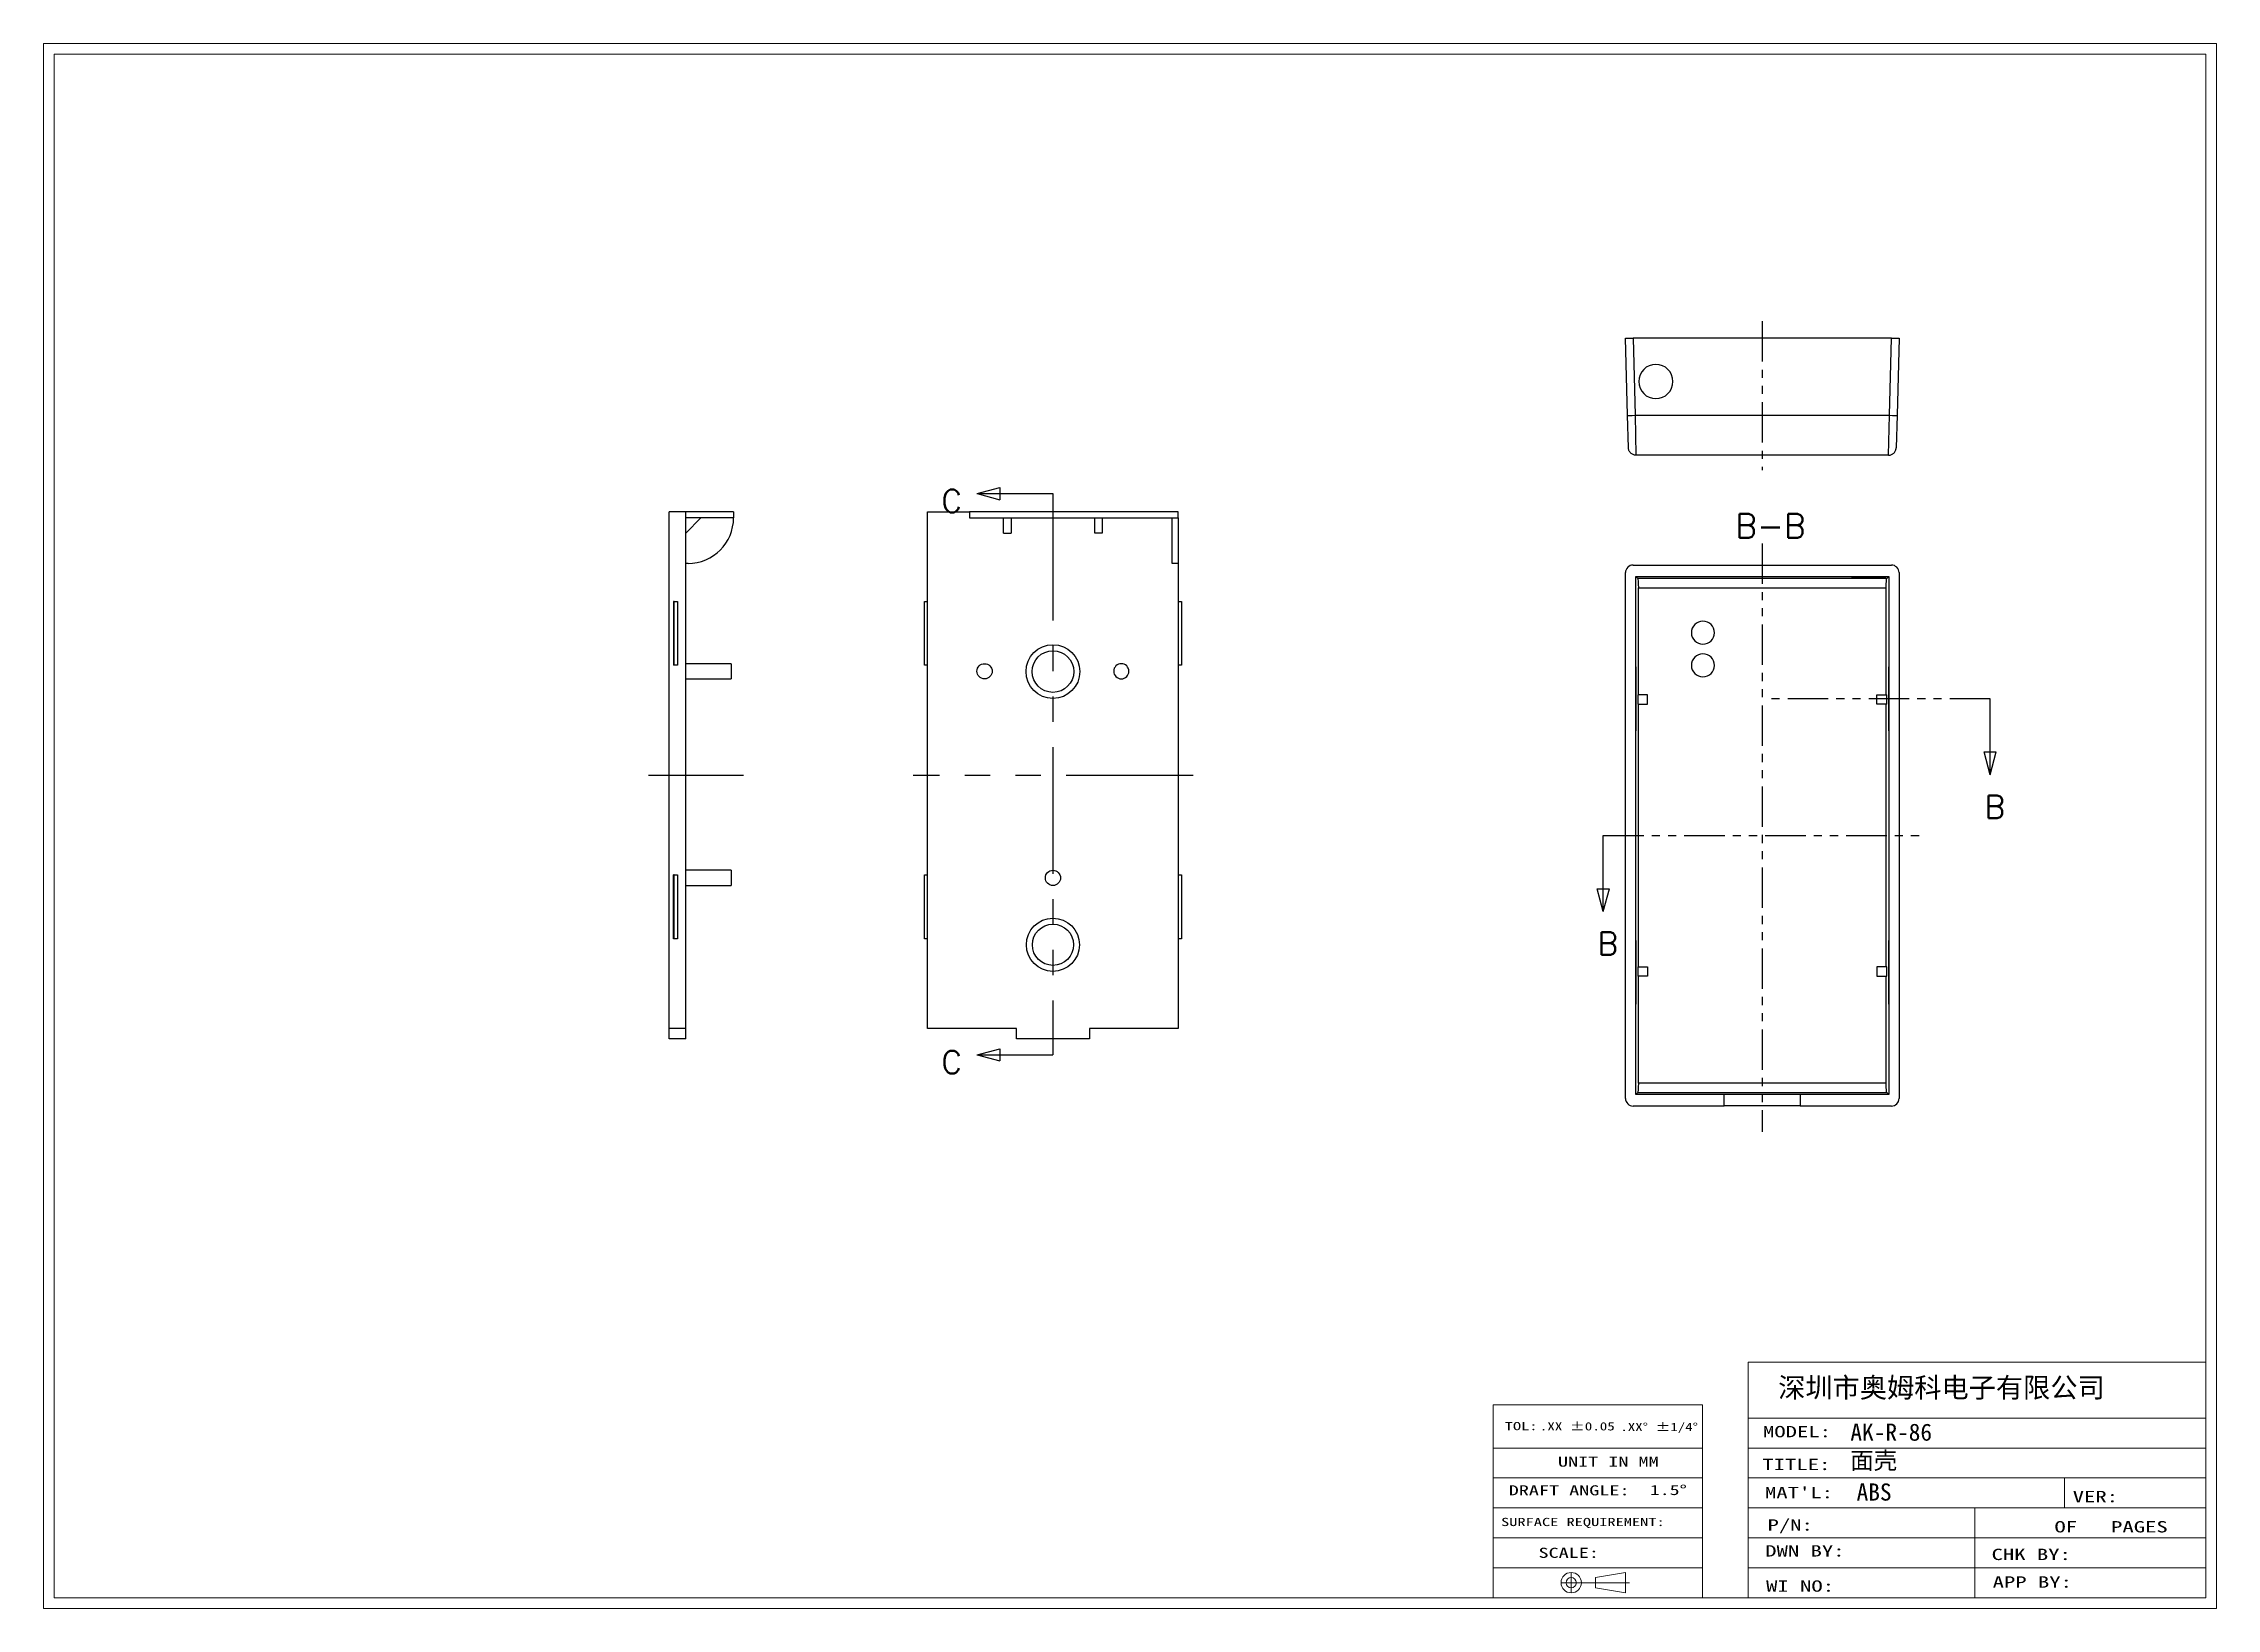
# Model space of a CAD drawing. Extents: x 58 to 344, y 595 to 801.
import ezdxf
from ezdxf.enums import TextEntityAlignment as Align

# ---------------------------------------------------------------- set-up
doc = ezdxf.new("R2010")
doc.units = 0
doc.header["$MEASUREMENT"] = 0
doc.linetypes.add('PHANTOM', pattern=[2.5, 1.25, -0.25, 0.25, -0.25, 0.25, -0.25])
for name, color, linetype in [('12', 7, 'Continuous'), ('2', 7, 'Continuous'), ('3', 7, 'Continuous'), ('TOP', 7, 'Continuous')]:
    doc.layers.add(name, color=color, linetype=linetype)
doc.styles.add('blockfont', font='simplex.shx', dxfattribs={"bigfont": 'bigfont'})

# ---------------------------------------------------------------- blocks, each defined once
blk = doc.blocks.new('ASSORTED_DRAFT3')
at = {"color": 13}
for p, q in [((253.680571, 689.717233), (255.288266, 689.717239)), ((254.484419, 686.717236, 254.484419), (253.680571, 689.717233)), ((254.484419, 686.717236, 254.484419), (255.288266, 689.717239))]:
    blk.add_line(p, q, dxfattribs=at)
blk = doc.blocks.new('ASSORTED_DRAFT4')
at = {"color": 13}
for p, q in [((313.680571, 707.717233), (315.288266, 707.717239)), ((314.484419, 704.717236, 314.484419), (313.680571, 707.717233)), ((314.484419, 704.717236, 314.484419), (315.288266, 707.717239))]:
    blk.add_line(p, q, dxfattribs=at)
blk = doc.blocks.new('ASSORTED_DRAFT5')
at = {"color": 13}
for p, q in [((456.28515, 674.79125, 456.28515), (459.285147, 675.595097)), ((459.285147, 675.595097), (459.285153, 673.987402)), ((456.28515, 674.79125, 456.28515), (459.285153, 673.987402))]:
    blk.add_line(p, q, dxfattribs=at)
blk = doc.blocks.new('ASSORTED_DRAFT6')
at = {"color": 13}
for p, q in [((456.28515, 768.1913, 456.28515), (459.285147, 768.995147)), ((456.28515, 768.1913, 456.28515), (459.285153, 767.387452)), ((459.285147, 768.995147), (459.285153, 767.387452))]:
    blk.add_line(p, q, dxfattribs=at)
blk = doc.blocks.new('*T15')
at = {"linetype": 'ByBlock', "width": 1.2}
blk.add_text('WI NO:', height=1.8, dxfattribs=at).set_placement((320.43, 5.76), (331.23, 5.76), align=Align.FIT)
blk = doc.blocks.new('*T19')
at = {"linetype": 'ByBlock', "width": 1.090909}
blk.add_text('DRAFT ANGLE:', height=1.6, dxfattribs=at).set_placement((279.54, 21.07), (298.74, 21.07), align=Align.FIT)
blk = doc.blocks.new('*T21')
at = {"linetype": 'ByBlock', "width": 1.111111}
blk.add_text('UNIT IN MM', height=1.6, dxfattribs=at).set_placement((287.36, 25.63), (303.36, 25.63), align=Align.FIT)
blk = doc.blocks.new('*T18')
at = {"linetype": 'ByBlock', "width": 1.309524}
blk.add_text('.XX %%p0.05', height=1.3, dxfattribs=at).set_placement((284.48, 31.39), (296.39, 31.39), align=Align.FIT)
blk = doc.blocks.new('*T22')
at = {"linetype": 'ByBlock', "width": 1.2}
blk.add_text('SCALE:', height=1.6, dxfattribs=at).set_placement((284.27, 11.14), (293.87, 11.14), align=Align.FIT)
blk = doc.blocks.new('*T20')
at = {"linetype": 'ByBlock', "width": 1.071429}
blk.add_text('SURFACE REQUIREMENT:', height=1.3, dxfattribs=at).set_placement((278.32, 16.19), (304.32, 16.19), align=Align.FIT)
blk = doc.blocks.new('*T17')
at = {"linetype": 'ByBlock', "width": 1.333333}
blk.add_text('TOL:', height=1.3, dxfattribs=at).set_placement((278.91, 31.43), (284.11, 31.43), align=Align.FIT)
blk = doc.blocks.new('*T23')
at = {"linetype": 'ByBlock', "width": 1.571429}
blk.add_text('1.5%%d', height=1.6, dxfattribs=at).set_placement((301.97, 21.12), (307.84, 21.12), align=Align.FIT)
blk = doc.blocks.new('*T16')
at = {"linetype": 'ByBlock', "width": 1.1875}
blk.add_text('.XX%%d %%p1/4%%d', height=1.3, dxfattribs=at).set_placement((297.28, 31.29), (309.63, 31.29), align=Align.FIT)
blk = doc.blocks.new('*T27')
at = {"linetype": 'ByBlock', "width": 1.285714}
blk.add_text('TITLE:', height=1.8, dxfattribs=at).set_placement((319.85, 25.09), (330.65, 25.09), align=Align.FIT)
blk = doc.blocks.new('*T24')
at = {"linetype": 'ByBlock', "width": 1.2}
blk.add_text('MODEL:', height=1.8, dxfattribs=at).set_placement((319.94, 30.3), (330.74, 30.3), align=Align.FIT)
blk = doc.blocks.new('*T26')
at = {"linetype": 'ByBlock', "width": 1.333333}
blk.add_text('P/N:', height=1.8, dxfattribs=at).set_placement((320.66, 15.46), (327.86, 15.46), align=Align.FIT)
blk = doc.blocks.new('*T25')
at = {"linetype": 'ByBlock', "width": 1.105263}
blk.add_text('DWN BY:', height=1.8, dxfattribs=at).set_placement((320.3, 11.35), (332.9, 11.35), align=Align.FIT)
blk = doc.blocks.new('*T28')
at = {"linetype": 'ByBlock', "width": 1.333333}
blk.add_text("MAT'L:", height=1.8, dxfattribs=at).set_placement((320.26, 20.61), (331.06, 20.61), align=Align.FIT)
blk = doc.blocks.new('*T12')
at = {"linetype": 'ByBlock', "width": 1.166667}
blk.add_text('APP BY:', height=1.8, dxfattribs=at).set_placement((356.43, 6.4), (369.03, 6.4), align=Align.FIT)
blk = doc.blocks.new('*T30')
at = {"linetype": 'ByBlock', "width": 1.034483}
blk.add_text('OF   PAGES', height=1.8, dxfattribs=at).set_placement((366.25, 15.18), (384.25, 15.18), align=Align.FIT)
blk = doc.blocks.new('*T29')
at = {"linetype": 'ByBlock', "width": 1.2}
blk.add_text('VER:', height=1.8, dxfattribs=at).set_placement((369.15, 19.98), (376.35, 19.98), align=Align.FIT)
blk = doc.blocks.new('*T14')
at = {"linetype": 'ByBlock', "width": 1.166667}
blk.add_text('CHK BY:', height=1.8, dxfattribs=at).set_placement((356.26, 10.79), (368.86, 10.79), align=Align.FIT)

msp = doc.modelspace()

# ---------------------------------------------------------------- linework, layer by layer
at = {"lineweight": 9}
for p, q in [((58.27, 800.97), (58.27, 594.97)), ((344.27, 800.97), (58.27, 800.97)), ((344.27, 800.97), (344.27, 594.97)), ((59.69, 799.55), (59.69, 596.39)), ((342.85, 799.55), (59.69, 799.55)), ((342.85, 799.55), (342.85, 596.39)), ((282.63, 627.39), (342.85, 627.39)), ((282.63, 627.39), (282.63, 596.39)), ((249.07, 621.8), (249.07, 596.39)), ((249.07, 621.8), (276.63, 621.8)), ((276.63, 621.8), (276.63, 596.39)), ((282.63, 620.04), (342.85, 620.04)), ((276.63, 616.1), (249.07, 616.1)), ((282.63, 616.1), (342.85, 616.1)), ((249.07, 612.16), (276.63, 612.16)), ((282.63, 612.16), (342.85, 612.16)), ((324.28, 608.22), (324.28, 612.16)), ((249.07, 608.22), (276.63, 608.22)), ((282.63, 608.22), (342.85, 608.22)), ((312.48, 608.22), (312.48, 596.39)), ((249.07, 604.28), (276.63, 604.28)), ((282.63, 604.28), (342.85, 604.28)), ((249.07, 600.34), (276.63, 600.34)), ((262.52, 599.06), (266.48, 599.72)), ((262.52, 599.06), (262.52, 597.71)), ((266.48, 599.72), (266.48, 597.04)), ((282.63, 600.34), (342.85, 600.34)), ((344.27, 594.97), (58.27, 594.97)), ((342.85, 596.39), (59.69, 596.39)), ((262.52, 597.71), (266.48, 597.04))]:
    msp.add_line(p, q, dxfattribs=at)
at = {"color": 3, "lineweight": 9}
for p, q in [((258, 598.38), (267.03, 598.38)), ((259.34, 599.72), (259.34, 597.04))]:
    msp.add_line(p, q, dxfattribs=at)
at = {"lineweight": 9}
for radius in [1.34, 0.676]:
    msp.add_circle((259.34, 598.38), radius, dxfattribs=at)
at = {"layer": '12', "color": 1, "linetype": 'PHANTOM', "ltscale": 4.263988}
for p, q in [((284.48, 764.43), (284.48, 744.8)), ((284.48, 735.17), (284.48, 657.7)), ((314.48, 714.72), (284.64, 714.72)), ((263.55, 696.72), (305.45, 696.72))]:
    msp.add_line(p, q, dxfattribs=at)
at = {"layer": '12', "color": 1, "linetype": 'Continuous'}
for p, q in [((181.13, 741.72), (191.13, 741.72)), ((314.48, 704.72), (314.48, 714.72)), ((263.55, 686.72), (263.55, 696.72)), ((181.13, 667.86), (191.13, 667.86))]:
    msp.add_line(p, q, dxfattribs=at)
at = {"layer": '12', "color": 1, "linetype": 'PHANTOM', "ltscale": 13.342864}
for p, q in [((191.13, 741.72), (191.13, 667.86)), ((150.42, 704.64), (137.88, 704.64)), ((209.57, 704.64), (172.72, 704.64))]:
    msp.add_line(p, q, dxfattribs=at)
at = {"layer": '2', "color": 7, "linetype": 'Continuous'}
for p, q in [((266.75, 752.04), (266.48, 762.18)), ((266.48, 762.18), (267.48, 762.18)), ((267.48, 762.18), (267.75, 752.04)), ((301.48, 762.18), (267.48, 762.18)), ((301.22, 752.04), (301.48, 762.18)), ((301.48, 762.18), (302.48, 762.18)), ((302.48, 762.18), (302.22, 752.04)), ((266.86, 747.75), (266.75, 752.04)), ((267.75, 752.04), (301.22, 752.04)), ((267.75, 752.04), (267.86, 746.78)), ((301.11, 746.78), (301.22, 752.04)), ((302.22, 752.04), (302.11, 747.75)), ((267.86, 746.78), (267.86, 746.78)), ((301.11, 746.78), (267.86, 746.78)), ((301.11, 746.78), (301.11, 746.78)), ((267.48, 732.32), (301.48, 732.32)), ((266.48, 662.12), (266.48, 731.32)), ((267.83, 662.62), (267.83, 730.82)), ((267.83, 730.82), (301.13, 730.82)), ((268.1, 730.55), (267.83, 730.82)), ((300.87, 730.55), (268.1, 730.55)), ((268.17, 729.31), (268.17, 715.22)), ((268.17, 729.31), (300.8, 729.31)), ((300.8, 715.22), (300.8, 729.31)), ((300.87, 730.55), (301.13, 730.82)), ((301.13, 730.82), (301.13, 662.62)), ((302.48, 731.32), (302.48, 662.12)), ((267.85, 718.92), (267.87, 718.92)), ((267.85, 718.92), (267.85, 710.52)), ((267.87, 710.52), (267.87, 718.92)), ((301.1, 718.92), (301.12, 718.92)), ((301.1, 718.92), (301.1, 710.52)), ((301.12, 710.52), (301.12, 718.92)), ((269.38, 715.22), (268.1, 715.22)), ((268.1, 715.22), (268.1, 714.02)), ((269.38, 714.02), (269.38, 715.22)), ((299.58, 714.02), (299.58, 715.22)), ((299.58, 715.22), (300.87, 715.22)), ((300.87, 714.02), (300.87, 715.22)), ((268.1, 714.02), (269.38, 714.02)), ((268.17, 714.02), (268.17, 679.42)), ((300.87, 714.02), (299.58, 714.02)), ((300.8, 679.42), (300.8, 714.02)), ((267.87, 710.52), (267.85, 710.52)), ((301.12, 710.52), (301.1, 710.52)), ((267.85, 682.92), (267.87, 682.92)), ((267.85, 682.92), (267.85, 674.52)), ((267.87, 674.52), (267.87, 682.92)), ((301.1, 682.92), (301.12, 682.92)), ((301.1, 682.92), (301.1, 674.52)), ((301.12, 674.52), (301.12, 682.92)), ((268.1, 679.42), (268.1, 678.22)), ((268.1, 679.42), (269.38, 679.42)), ((269.38, 678.22), (268.1, 678.22)), ((268.17, 678.22), (268.17, 664.13)), ((269.38, 679.42), (269.38, 678.22)), ((300.87, 679.42), (299.58, 679.42)), ((299.58, 679.42), (299.58, 678.22)), ((299.58, 678.22), (300.87, 678.22)), ((300.8, 664.13), (300.8, 678.22)), ((300.87, 678.22), (300.87, 679.42)), ((267.87, 674.52), (267.85, 674.52)), ((301.12, 674.52), (301.1, 674.52)), ((300.8, 664.13), (268.17, 664.13)), ((279.48, 661.12), (267.48, 661.12)), ((268.1, 662.88), (267.83, 662.62)), ((279.48, 662.62), (267.83, 662.62)), ((268.1, 662.88), (300.87, 662.88)), ((279.48, 662.68), (289.48, 662.68)), ((279.48, 662.62), (279.48, 662.68)), ((279.48, 661.12), (279.48, 662.62)), ((279.48, 661.18), (289.48, 661.18)), ((289.48, 662.68), (289.48, 662.62)), ((301.13, 662.62), (289.48, 662.62)), ((289.48, 662.62), (289.48, 661.12)), ((301.48, 661.12), (289.48, 661.12)), ((300.87, 662.88), (301.13, 662.62))]:
    msp.add_line(p, q, dxfattribs=at)
at = {"layer": '2', "color": 7, "linetype": 'Continuous', "extrusion": (0, 0, -1)}
for centre, radius in [((-270.48, 756.48), 2.25), ((-276.68, 723.42), 1.52), ((-276.68, 719.12), 1.52)]:
    msp.add_circle(centre, radius, dxfattribs=at)
at = {"layer": '2', "color": 7, "linetype": 'Continuous'}
for centre, major_axis, ratio, start_param, end_param in [((267.75, 752.06), (1, 0.026), 0.026168, 3.141593, 4.711704), ((301.22, 752.06), (-1, 0.026), 0.026168, 1.571482, 3.141593), ((267.48, 731.32), (-0.708, 0.708), 0.999315, 5.49813, 7.068241), ((301.48, 731.32), (0.708, 0.708), 0.999315, 5.49813, 7.068241), ((267.48, 662.12), (-0.708, -0.708), 0.999315, 5.49813, 7.068241), ((301.48, 662.12), (0.708, -0.708), 0.999315, 5.49813, 7.068241)]:
    msp.add_ellipse(centre, major_axis=major_axis, ratio=ratio, start_param=start_param, end_param=end_param, dxfattribs=at)
at = {"layer": '2', "color": 7, "linetype": 'Continuous', "extrusion": (0, 0, -1)}
for centre, major_axis, start_param, end_param in [((268.1, 726.55), (0, 4), 0.02618, 0.811034), ((298.48, 730.67), (-2.25, 0), 4.712389, 10.995574), ((300.87, 726.55), (0, 4), 5.472151, 6.257005), ((268.1, 666.88), (0, 4), 2.330558, 3.115413), ((300.87, 666.88), (0, 4), 3.167773, 3.952627)]:
    msp.add_ellipse(centre, major_axis=major_axis, ratio=0.026186, start_param=start_param, end_param=end_param, dxfattribs=at)
at = {"layer": '2', "color": 7, "linetype": 'Continuous'}
for points in [[(267.86, 746.78), (267.8, 746.78), (267.73, 746.79), (267.61, 746.81), (267.54, 746.83), (267.42, 746.88), (267.37, 746.91), (267.26, 746.98), (267.21, 747.02), (267.12, 747.11), (267.08, 747.16), (267, 747.26), (266.97, 747.32), (266.92, 747.44), (266.9, 747.5), (266.88, 747.59), (266.87, 747.63), (266.87, 747.69), (266.86, 747.72), (266.86, 747.75)], [(301.11, 746.78), (301.17, 746.78), (301.24, 746.79), (301.36, 746.81), (301.42, 746.83), (301.54, 746.88), (301.6, 746.91), (301.71, 746.98), (301.76, 747.02), (301.85, 747.11), (301.89, 747.16), (301.97, 747.26), (302, 747.32), (302.05, 747.44), (302.07, 747.5), (302.09, 747.59), (302.1, 747.63), (302.1, 747.69), (302.11, 747.72), (302.11, 747.75)]]:
    msp.add_open_spline(points, degree=3, knots=[0, 0, 0, 0, 0.125, 0.125, 0.25, 0.25, 0.375, 0.375, 0.5, 0.5, 0.625, 0.625, 0.75, 0.75, 0.875, 0.875, 0.9375, 0.9375, 1, 1, 1, 1], dxfattribs=at)
at = {"layer": '3', "color": 7, "linetype": 'Continuous'}
for p, q in [((140.6, 671.34), (140.6, 739.34)), ((142.8, 739.34), (140.6, 739.34)), ((149.1, 739.34), (142.8, 739.34)), ((142.8, 671.34), (142.8, 739.34)), ((149.1, 738.54), (142.8, 738.54)), ((142.8, 736.54), (144.8, 738.54)), ((149.1, 739.34), (149.1, 738.54)), ((174.63, 739.34), (180.13, 739.34)), ((174.63, 671.34), (174.63, 739.34)), ((207.63, 739.34), (180.13, 739.34)), ((180.13, 739.34), (180.13, 738.54)), ((180.13, 738.54), (206.83, 738.54)), ((184.63, 736.54), (184.63, 738.54)), ((185.63, 738.54), (185.63, 736.54)), ((196.63, 736.54), (196.63, 738.54)), ((197.63, 738.54), (197.63, 736.54)), ((206.83, 732.54), (206.83, 738.54)), ((206.83, 738.54), (207.63, 738.54)), ((207.63, 738.54), (207.63, 739.34)), ((207.63, 738.54), (207.63, 732.54)), ((184.63, 736.54), (185.63, 736.54)), ((197.63, 736.54), (196.63, 736.54)), ((143.1, 732.54), (142.8, 732.54)), ((207.63, 732.54), (206.83, 732.54)), ((207.63, 732.54), (207.63, 671.34)), ((141.2, 727.54), (141.2, 719.14)), ((141.3, 727.54), (141.2, 727.54)), ((141.3, 727.54), (141.7, 727.54)), ((141.3, 719.14), (141.3, 727.54)), ((141.7, 727.54), (141.7, 719.14)), ((174.23, 727.54), (174.63, 727.54)), ((174.23, 719.14), (174.23, 727.54)), ((207.63, 727.54), (208.03, 727.54)), ((208.03, 727.54), (208.03, 719.14)), ((141.3, 719.14), (141.2, 719.14)), ((141.7, 719.14), (141.3, 719.14)), ((148.8, 719.34), (142.8, 719.34)), ((148.8, 719.34), (148.8, 717.34)), ((174.63, 719.14), (174.23, 719.14)), ((208.03, 719.14), (207.63, 719.14)), ((142.8, 717.34), (148.8, 717.34)), ((148.8, 692.14), (142.8, 692.14)), ((148.8, 692.14), (148.8, 690.14)), ((141.3, 691.54), (141.2, 691.54)), ((141.2, 683.14), (141.2, 691.54)), ((141.3, 683.14), (141.3, 691.54)), ((141.3, 691.54), (141.7, 691.54)), ((141.7, 691.54), (141.7, 683.14)), ((142.8, 690.14), (148.8, 690.14)), ((174.23, 691.54), (174.63, 691.54)), ((174.23, 683.14), (174.23, 691.54)), ((207.63, 691.54), (208.03, 691.54)), ((208.03, 691.54), (208.03, 683.14)), ((141.3, 683.14), (141.2, 683.14)), ((141.7, 683.14), (141.3, 683.14)), ((174.63, 683.14), (174.23, 683.14)), ((208.03, 683.14), (207.63, 683.14)), ((140.6, 669.94), (140.6, 671.34)), ((142.8, 671.34), (140.6, 671.34)), ((142.8, 669.94), (140.6, 669.94)), ((142.8, 669.94), (142.8, 671.34)), ((186.33, 671.34), (174.63, 671.34)), ((186.33, 669.94), (186.33, 671.34)), ((195.93, 669.94), (186.33, 669.94)), ((195.93, 671.34), (195.93, 669.94)), ((207.63, 671.34), (195.93, 671.34))]:
    msp.add_line(p, q, dxfattribs=at)
for centre, radius in [((191.13, 718.3), 3.54), ((191.13, 718.3), 2.74), ((182.13, 718.34), 1), ((191.13, 691.14), 1), ((191.13, 682.34), 3.5), ((191.13, 682.34), 2.71)]:
    msp.add_circle(centre, radius, dxfattribs=at)
at = {"layer": '3', "color": 7, "linetype": 'Continuous', "extrusion": (0, 0, -1)}
msp.add_circle((-200.13, 718.34), 1, dxfattribs=at)
at = {"layer": '3', "color": 7, "linetype": 'Continuous'}
msp.add_arc((143.1, 738.54), 6, 270, 0, dxfattribs=at)

# ---------------------------------------------------------------- block references
at = {"lineweight": 9, "xscale": 0.8282801325528908, "yscale": 0.8282801325528908, "zscale": 0.8282801325528476}
for name in ['*T17', '*T18', '*T16', '*T24', '*T21', '*T27', '*T19', '*T23', '*T28', '*T29', '*T20', '*T26', '*T30', '*T22', '*T25', '*T14', '*T15', '*T12']:
    msp.add_blockref(name, (19.58, 592.42), dxfattribs=at)
at = {"layer": 'TOP', "color": 1, "linetype": 'Continuous'}
for name, p in [('ASSORTED_DRAFT6', (-275.15, -26.47)), ('ASSORTED_DRAFT4', (0, 0)), ('ASSORTED_DRAFT3', (9.07, 0)), ('ASSORTED_DRAFT5', (-275.15, -6.93))]:
    msp.add_blockref(name, p, dxfattribs=at)

# ---------------------------------------------------------------- texts
at = {"color": 3, "lineweight": 9, "attachment_point": 1}
for s, insert, char_height, width in [('{\\fSimSun|b0|i0|c134|p54;深圳市奥姆科电子有限公司}', (286.58, 625.37), 2.6258, 1052.8525), ('{\\f仿宋_GB2312|b0|i0|c134|p49;AK-R-86}', (296.08, 619.32), 2.2572, 22.9929), ('{\\f仿宋_GB2312|b0|i0|c134|p49;面壳}', (296.08, 615.59), 2.2572, 22.9929), ('{\\f仿宋_GB2312|b0|i0|c134|p49;ABS}', (296.9, 611.44), 2.2572, 22.9929)]:
    msp.add_mtext(s, dxfattribs=dict(at, insert=insert, char_height=char_height, width=width))
at = {"layer": 'TOP', "color": 1, "linetype": 'Continuous', "line_spacing_factor": 0.903614, "style": 'blockfont'}
for s, insert, char_height, attachment_point in [('\\W01.000;C', (176.45, 739.25), 3, 7), ('\\W01.000; \\H3.17;B-B\\H3.17;', (284.48, 735.89), 3.175, 8), ('\\W01.000;B', (313.75, 699), 3, 7), ('\\W01.000;B', (262.82, 681), 3, 7), ('\\W01.000;C', (176.45, 665.4), 3, 7)]:
    msp.add_mtext(s, dxfattribs=dict(at, insert=insert, char_height=char_height, attachment_point=attachment_point))

doc.saveas('drawing.dxf')
